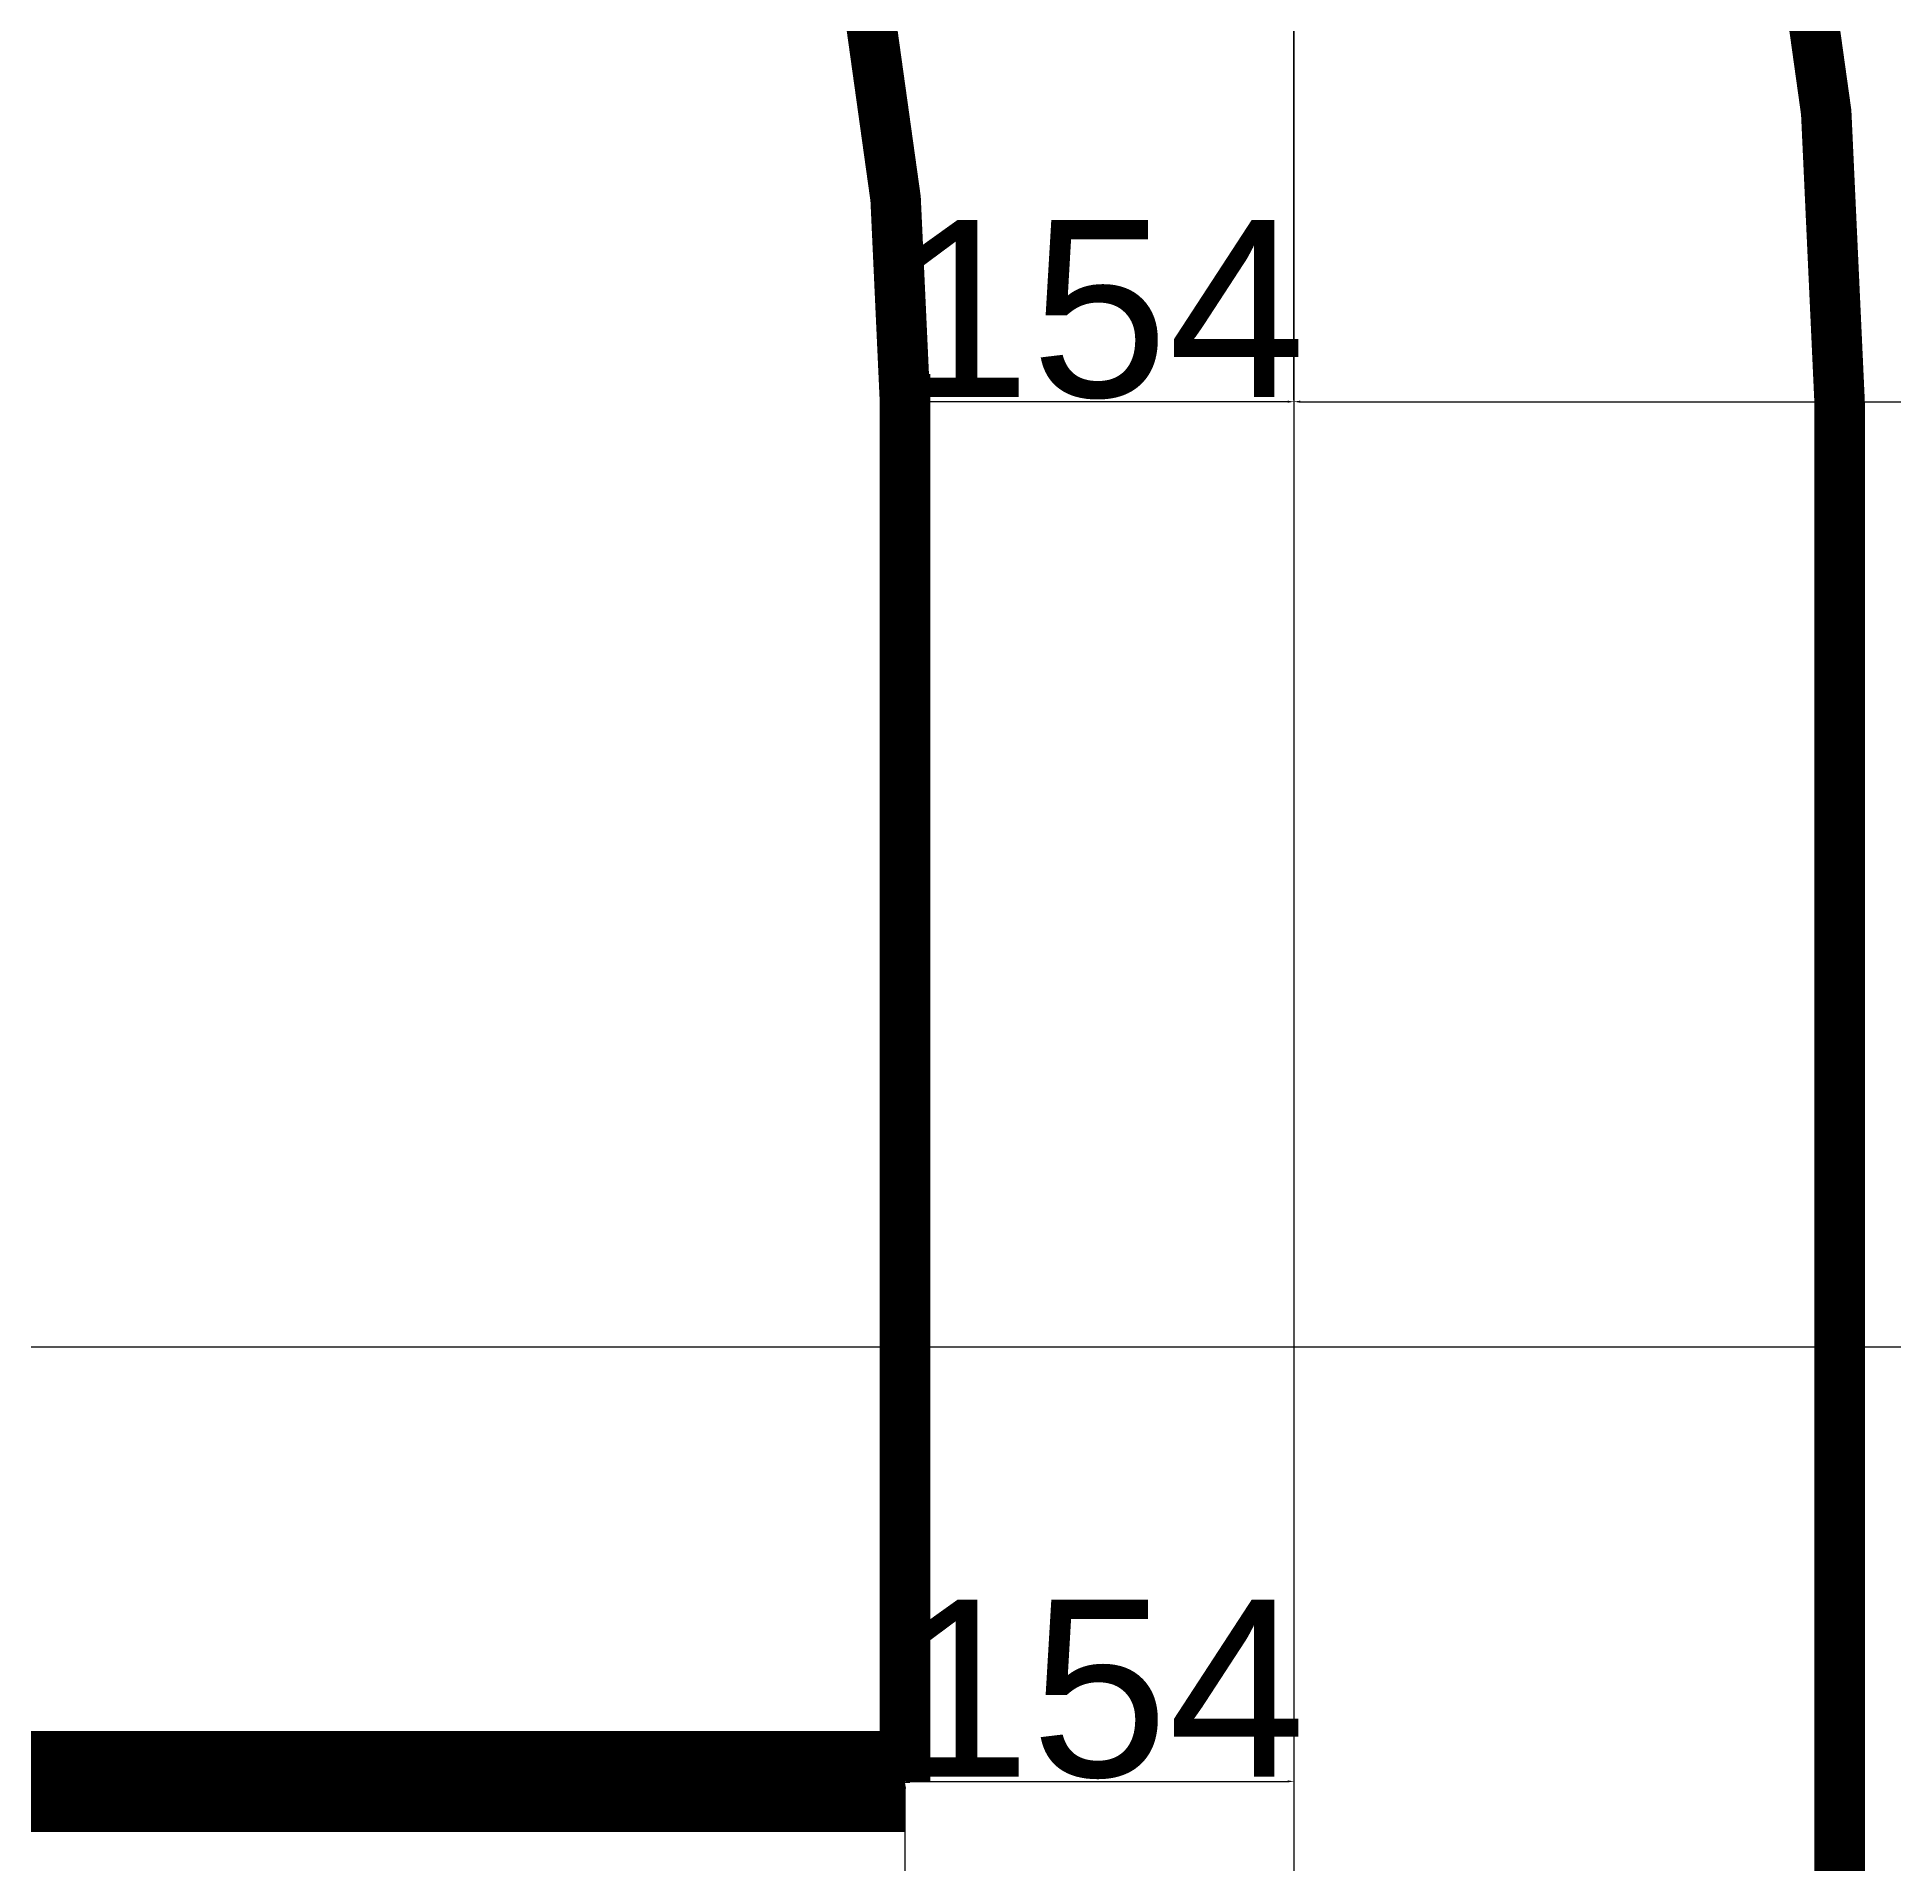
# Model space of a CAD drawing. Header units: millimetres. Extents: x 0 to 6090, y -6000 to 101.
# Drawn here: x 4902 to 5638, y -2005 to -1282 of the extents above; entities that cross this region are included whole.
import ezdxf

# ---------------------------------------------------------------- set-up
doc = ezdxf.new("R2010")
doc.units = ezdxf.units.MM
doc.layers.add('high_way', color=7, linetype='Continuous', lineweight=40)
doc.styles.get("Standard").update_dxf_attribs({"font": 'arial.ttf'})
doc.dimstyles.new('ISO-25', dxfattribs={"dimtxt": 2.5, "dimasz": 2.5, "dimexe": 1.25, "dimexo": 0.625, "dimtad": 1, "dimtxsty": 'Standard', "dimcen": 2.5, "dimadec": 0, "dimazin": 0, "dimtfac": 1, "dimtmove": 0, "dimatfit": 3, "dimfxl": 1, "dimarcsym": 0})

# ---------------------------------------------------------------- blocks, each defined once
blk = doc.blocks.new('*U1')
at = {"layer": 'Defpoints'}
blk.add_line((0, 3000), (0, -3000), dxfattribs=at)
blk = doc.blocks.new('*U2')
at = {"layer": 'Defpoints', "color": 0, "linetype": 'ByBlock', "lineweight": -2, "transparency": 16777216}
for p in [(5400, 20), (5400, 10), (5400, 0)]:
    blk.add_blockref('*U1', p, dxfattribs=at)
blk = doc.blocks.new('*U3')
at = {"layer": 'Defpoints'}
blk.add_line((-3000, 0), (3000, 0), dxfattribs=at)
blk = doc.blocks.new('*U4')
at = {"layer": 'Defpoints', "color": 0, "linetype": 'ByBlock', "lineweight": -2, "transparency": 16777216}
for p in [(0, 4200), (10, 4200), (20, 4200), (30, 4200), (40, 4200), (50, 4200), (60, 4200), (70, 4200), (80, 4200), (90, 4200)]:
    blk.add_blockref('*U3', p, dxfattribs=at)
blk = doc.blocks.new('*D27')
at = {"layer": 'Defpoints', "color": 0, "lineweight": -2, "transparency": 16777216}
for p, q in [((5400, -1425.38), (5400, 1.25)), ((5613.5, 0), (5402.5, 0)), ((5616, -1425.38), (5616, 1.25))]:
    blk.add_line(p, q, dxfattribs=at)
at = {"layer": 'Defpoints', "color": 0, "transparency": 16777216}
for p in [(5400, 0), (5400, -1426), (5616, -1426)]:
    blk.add_point(p, dxfattribs=at)
for points in [[(5402.5, 0.42), (5402.5, -0.42), (5400, 0)], [(5613.5, 0.42), (5613.5, -0.42), (5616, 0)]]:
    blk.add_solid(points, dxfattribs=at)
at = {"layer": 'Defpoints', "color": 0, "transparency": 16777216, "insert": (5508, 1.9), "char_height": 2.5, "attachment_point": 5}
blk.add_mtext('216', dxfattribs=at)
blk = doc.blocks.new('*D28')
at = {"layer": 'Defpoints', "color": 0, "lineweight": -2, "transparency": 16777216}
for p, q in [((5400, -1425.38), (5400, -1424.75)), ((5402.5, -1426), (5613.5, -1426)), ((5616, -1426), (5826.39, -1426)), ((5616, -1426.62), (5616, -1427.25))]:
    blk.add_line(p, q, dxfattribs=at)
at = {"layer": 'Defpoints', "color": 0, "transparency": 16777216}
for p in [(5400, -1426), (5400, -1426), (5616, -1426)]:
    blk.add_point(p, dxfattribs=at)
for points in [[(5402.5, -1425.58), (5402.5, -1426.42), (5400, -1426)], [(5613.5, -1425.58), (5613.5, -1426.42), (5616, -1426)]]:
    blk.add_solid(points, dxfattribs=at)
at = {"layer": 'Defpoints', "color": 0, "transparency": 16777216, "insert": (5747.86, -1389.63), "char_height": 2.5, "attachment_point": 5}
blk.add_mtext('{\\H28x;216}', dxfattribs=at)
blk = doc.blocks.new('*D29')
at = {"layer": 'Defpoints', "color": 0, "lineweight": -2, "transparency": 16777216}
for p, q in [((5246, -1425.38), (5246, -1424.75)), ((5397.5, -1426), (5248.5, -1426)), ((5400, -1425.38), (5400, -1424.75))]:
    blk.add_line(p, q, dxfattribs=at)
at = {"layer": 'Defpoints', "color": 0, "transparency": 16777216}
for p in [(5246, -1426), (5246, -1426), (5400, -1426)]:
    blk.add_point(p, dxfattribs=at)
for points in [[(5248.5, -1425.58), (5248.5, -1426.42), (5246, -1426)], [(5397.5, -1425.58), (5397.5, -1426.42), (5400, -1426)]]:
    blk.add_solid(points, dxfattribs=at)
at = {"layer": 'Defpoints', "color": 0, "transparency": 16777216, "insert": (5323, -1389.63), "char_height": 2.5, "width": 5.278, "attachment_point": 5}
blk.add_mtext('{\\H28x;154}', dxfattribs=at)
blk = doc.blocks.new('*D63')
at = {"layer": 'Defpoints', "color": 0, "lineweight": -2, "transparency": 16777216}
for p, q in [((5246, -1971.38), (5246, -1970.75)), ((5248.5, -1972), (5397.5, -1972)), ((5400, -1972.62), (5400, -1973.25))]:
    blk.add_line(p, q, dxfattribs=at)
at = {"layer": 'Defpoints', "color": 0, "transparency": 16777216}
for p in [(5246, -1972), (5400, -1972), (5400, -1972)]:
    blk.add_point(p, dxfattribs=at)
for points in [[(5248.5, -1971.58), (5248.5, -1972.42), (5246, -1972)], [(5397.5, -1971.58), (5397.5, -1972.42), (5400, -1972)]]:
    blk.add_solid(points, dxfattribs=at)
at = {"layer": 'Defpoints', "color": 0, "transparency": 16777216, "insert": (5323, -1935.63), "char_height": 2.5, "attachment_point": 5}
blk.add_mtext('{\\H28x;154}', dxfattribs=at)
blk = doc.blocks.new('*D64')
at = {"layer": 'Defpoints', "color": 0, "lineweight": -2, "transparency": 16777216}
for p, q in [((5247.88, -1972.42), (5244.75, -1972.42)), ((5246, -1974.92), (5246, -2397.5)), ((5247.88, -2400), (5244.75, -2400))]:
    blk.add_line(p, q, dxfattribs=at)
at = {"layer": 'Defpoints', "color": 0, "transparency": 16777216}
for p in [(5248.5, -1972.42), (5246, -2400), (5248.5, -2400)]:
    blk.add_point(p, dxfattribs=at)
for points in [[(5245.58, -1974.92), (5246.42, -1974.92), (5246, -1972.42)], [(5245.58, -2397.5), (5246.42, -2397.5), (5246, -2400)]]:
    blk.add_solid(points, dxfattribs=at)
at = {"layer": 'Defpoints', "color": 0, "transparency": 16777216, "insert": (5203.31, -2186.21), "char_height": 2.5, "attachment_point": 5, "rotation": 90}
blk.add_mtext('{\\H28x;427,58}', dxfattribs=at)

msp = doc.modelspace()

# ---------------------------------------------------------------- linework, layer by layer
at = {"layer": 'high_way', "const_width": 20}
for points in [[(185, -3302.558), (185, -1426, -0.4142136), (1425, -186), (4376, -186, -0.4142136), (5616, -1426), (5616, -4445)], [(555, -1698), (555, -1426, -0.4142136), (1425, -556), (4376, -556, -0.4142136), (5246, -1426), (5246, -1972)], [(1425, -556), (4376, -556, -0.4142136), (5246, -1426), (5246, -1972)], [(2915, -5445), (4616, -5445, 0.4142136), (5616, -4445), (5616, -1426)]]:
    msp.add_lwpolyline(points, format="xyb", dxfattribs=at)
at = {"layer": 'high_way'}
for points, const_width in [([(5246, -1415), (5246, -1972)], 20), ([(5246, -1972), (5246, -1415)], 20), ([(5246, -1972), (4848.339, -1972)], 40)]:
    msp.add_lwpolyline(points, dxfattribs=dict(at, const_width=const_width))

# ---------------------------------------------------------------- block references
at = {"layer": 'Defpoints'}
for name, p in [('*U2', (0, -3000)), ('*U4', (3000, -6000))]:
    msp.add_blockref(name, p, dxfattribs=at)

# ---------------------------------------------------------------- dimensions: what is measured, and where the dimension line sits
dim = msp.add_linear_dim(base=(5400, 0), p1=(5616, -1426), p2=(5400, -1426), dimstyle='ISO-25', dxfattribs=at)
dim.commit()
dim.dimension.update_dxf_attribs({"geometry": '*D27', "text_midpoint": (5508, 1.901)})
dim = msp.add_linear_dim(base=(5400, -1426), p1=(5616, -1426), p2=(5400, -1426), text='{\\H28x;<>}', dimstyle='ISO-25', dxfattribs=at)
dim.commit()
dim.dimension.update_dxf_attribs({"geometry": '*D28', "text_midpoint": (5747.863, -1426), "dimtype": 160})
for base, p1, p2, picture, middle in [((5246, -1426), (5400, -1426), (5246, -1426), '*D29', (5323, -1389.635)), ((5400, -1972), (5246, -1972), (5400, -1972), '*D63', (5323, -1935.635))]:
    dim = msp.add_linear_dim(base=base, p1=p1, p2=p2, text='{\\H28x;<>}', dimstyle='ISO-25', dxfattribs=at)
    dim.commit()
    dim.dimension.update_dxf_attribs({"geometry": picture, "text_midpoint": middle})
dim = msp.add_linear_dim(base=(5246, -2400), p1=(5248.5, -1972.417), p2=(5248.5, -2400), angle=90, text='{\\H28x;<>}', dimstyle='ISO-25', dxfattribs=at)
dim.commit()
dim.dimension.update_dxf_attribs({"geometry": '*D64', "text_midpoint": (5203.308, -2186.208)})

doc.saveas('drawing.dxf')
